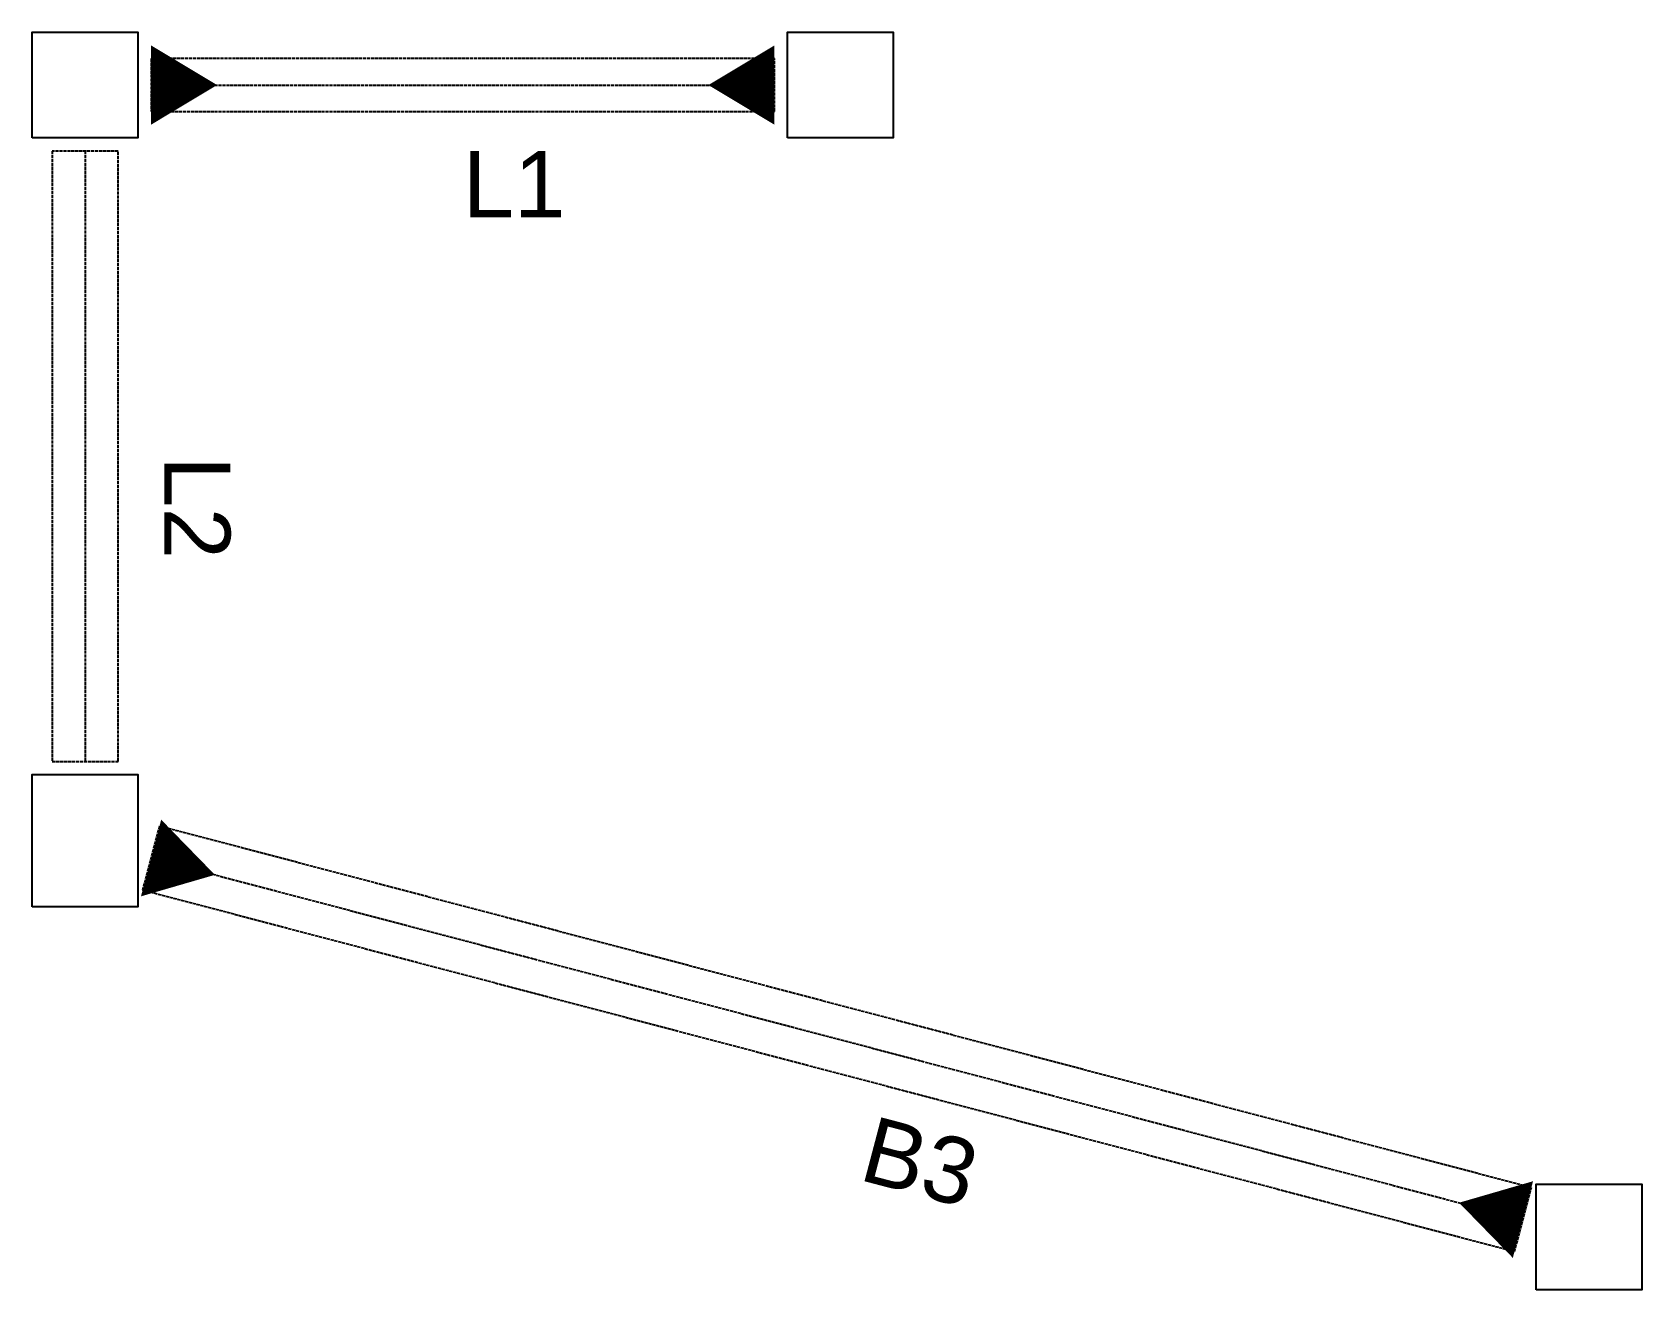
# Model space of a CAD drawing. Header units: millimetres. Extents: x 5110 to 11203, y -1636 to 3124.
import ezdxf

# ---------------------------------------------------------------- set-up
doc = ezdxf.new("R2010")
doc.units = ezdxf.units.MM
doc.linetypes.add('ACAD_ISO02W100', pattern=[15, 12, -3])
for name, color, linetype in [('S-Beam', 7, 'ACAD_ISO02W100'), ('S-column', 7, 'Continuous'), ('S-Text', 7, 'Continuous')]:
    doc.layers.add(name, color=color, linetype=linetype)
doc.styles.get("Standard").update_dxf_attribs({"font": 'arial.ttf'})

msp = doc.modelspace()

# ---------------------------------------------------------------- linework, layer by layer
at = {"layer": 'S-Beam'}
for p, q in [((5560.4, 2923.7), (7920, 2923.7)), ((5310.4, 2673.7), (5310.4, 364.1)), ((5560.4, -1.7), (10753.5, -1370))]:
    msp.add_line(p, q, dxfattribs=at)
for points in [[(5560.4, 2823.7), (7920, 2823.7), (7920, 3023.7), (5560.4, 3023.7)], [(5185.4, 2673.7), (5185.4, 364.1), (5435.4, 364.1), (5435.4, 2673.7)], [(5528.5, -122.6), (10721.6, -1490.9), (10785.3, -1249.1), (5592.2, 119.1)]]:
    msp.add_lwpolyline(points, close=True, dxfattribs=at)
at = {"layer": 'S-column'}
for points in [[(5110.4, 2723.7), (5110.4, 3123.7), (5510.4, 3123.7), (5510.4, 2723.7)], [(7970, 2723.7), (7970, 3123.7), (8370, 3123.7), (8370, 2723.7)], [(5110.4, -185.9), (5110.4, 314.1), (5510.4, 314.1), (5510.4, -185.9)], [(10803.5, -1635.9), (10803.5, -1235.9), (11203.5, -1235.9), (11203.5, -1635.9)]]:
    msp.add_lwpolyline(points, close=True, dxfattribs=at)
at = {"layer": 'S-Text'}
for points in [[(5560.4, 2923.7, 300, 0, 0), (5810.4, 2923.7, 0, 0, 0)], [(7920, 2923.7, 300, 0, 0), (7670, 2923.7, 0, 0, 0)], [(5560.4, -1.7, 300, 0, 0), (5802.1, -65.4, 0, 0, 0)], [(10753.5, -1370, 300, 0, 0), (10511.7, -1306.3, 0, 0, 0)]]:
    msp.add_lwpolyline(points, format="xyseb", dxfattribs=at)

# ---------------------------------------------------------------- texts
msp.add_text('L1', height=250, dxfattribs=at).set_placement((6740.2, 2423.7))
for s, rotation, p in [('L2', 270, (5610.4, 1518.9)), ('B3', 345.23934, (8233.4, -1217.7))]:
    msp.add_text(s, height=250, rotation=rotation, dxfattribs=at).set_placement(p)

doc.saveas('drawing.dxf')
